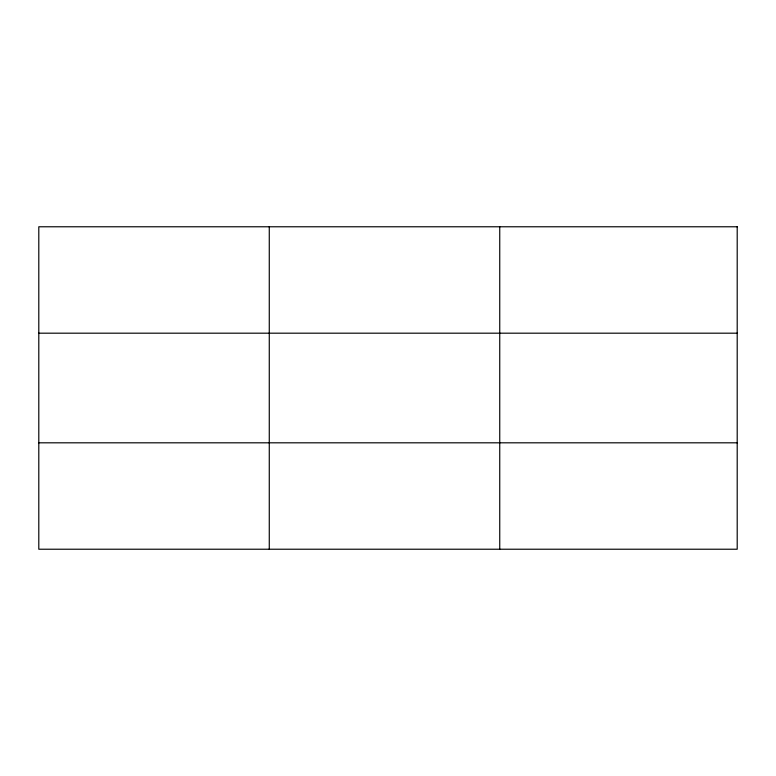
<?xml version="1.0" encoding="UTF-8"?>
<svg xmlns="http://www.w3.org/2000/svg" width="776" height="776" viewBox="0 0 776 776"><rect width="100%" height="100%" fill="white"/><g stroke="black" fill="none" stroke-linecap="round" stroke-linejoin="round"><path stroke-width="1.16" d="M269.272 226.776L269.272 549.224M499.744 226.776L499.744 549.224M38.8 333.185L737.2 333.185M38.8 442.815L737.2 442.815M737.2 226.776L737.2 549.224L38.8 549.224L38.8 226.776L737.2 226.776"/></g></svg>
